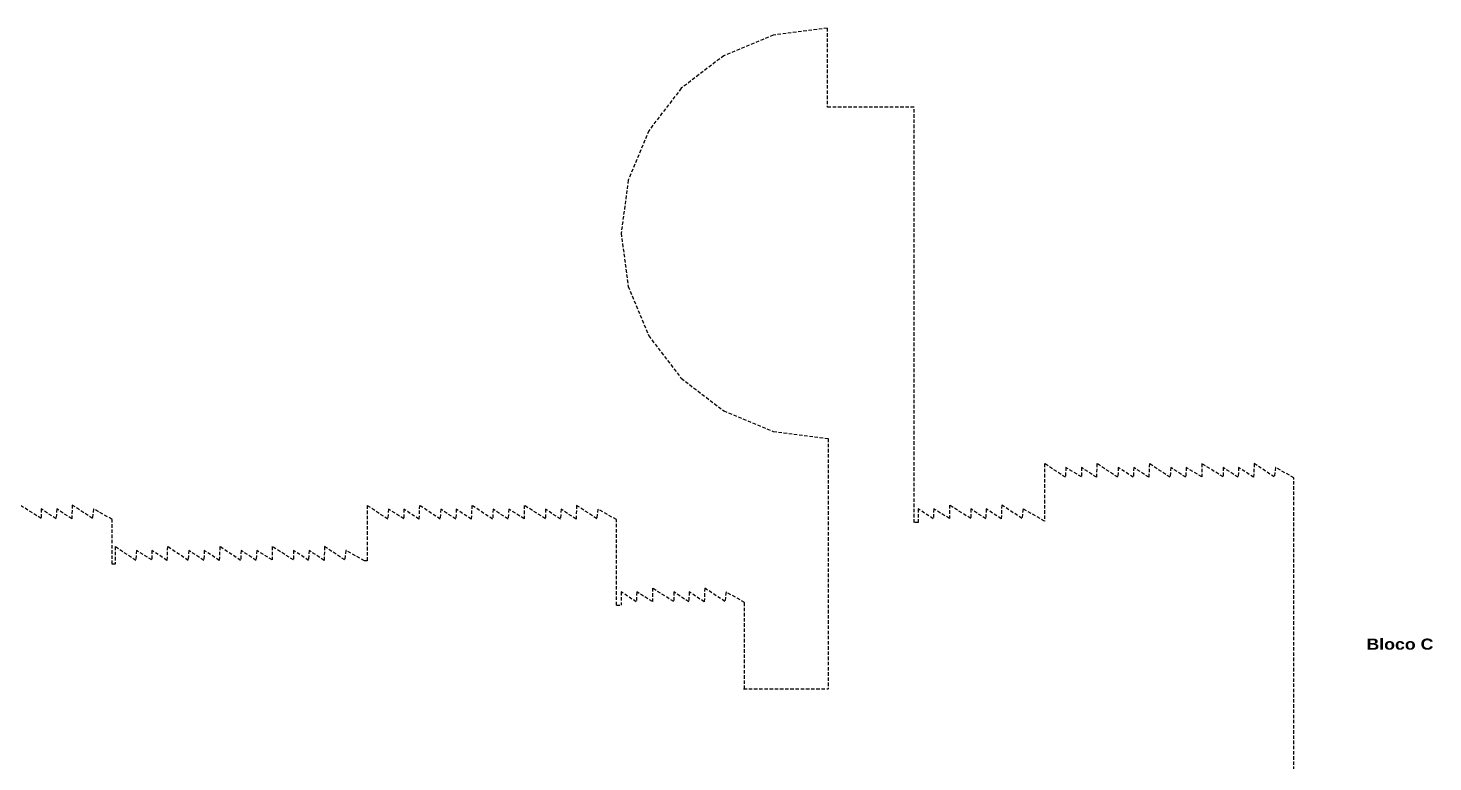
# Model space of a CAD drawing. Header units: millimetres. Extents: x 4436 to 4619, y 1272 to 1428.
# Drawn here: x 4502.3 to 4603.7, y 1375.2 to 1428.2 of the extents above; entities that cross this region are included whole.
import ezdxf

# ---------------------------------------------------------------- set-up
doc = ezdxf.new("R2010")
doc.units = ezdxf.units.MM
doc.linetypes.add('HIDDEN', pattern=[0.375, 0.25, -0.125])
doc.layers.add('PROJ', color=1, linetype='HIDDEN')
doc.layers.add('TEXTO-CARIMBO-EDITAVEL', color=3, linetype='Continuous')
doc.styles.add('ARIAL', font='')
doc.styles.get('ARIAL').set_extended_font_data('Arial Black')

msp = doc.modelspace()

# ---------------------------------------------------------------- linework, layer by layer
at = {"layer": 'PROJ'}
for p, q in [((4559.97941, 1428.16334), (4556.08014, 1427.64999)), ((4559.97941, 1428.16334), (4559.97941, 1422.4403)), ((4556.08014, 1427.64999), (4552.50717, 1426.17001)), ((4552.50717, 1426.17001), (4549.43899, 1423.81572)), ((4549.43899, 1423.81572), (4547.0847, 1420.74754)), ((4566.24417, 1422.4403), (4559.97941, 1422.4403)), ((4566.24417, 1392.4403), (4566.24417, 1422.4403)), ((4547.0847, 1420.74754), (4545.60472, 1417.17457))]:
    msp.add_line(p, q, dxfattribs=at)
for points in [[(4545.60472, 1417.17457), (4545.09993, 1413.3403)], [(4545.09993, 1413.3403), (4545.60472, 1409.50603)], [(4545.60472, 1409.50603), (4547.0847, 1405.93306)], [(4547.0847, 1405.93306), (4549.43899, 1402.86488)], [(4549.43899, 1402.86488), (4552.50717, 1400.51058)], [(4552.50717, 1400.51058), (4556.08014, 1399.03061)], [(4556.08014, 1399.03061), (4560.04941, 1398.50804)], [(4560.04941, 1398.50804), (4560.04941, 1380.4153)], [(4577.16372, 1395.71113), (4575.66392, 1396.70642)], [(4575.66392, 1396.70642), (4575.66473, 1392.54972)], [(4577.20243, 1396.42995), (4577.16372, 1395.71113)], [(4578.32433, 1395.7403), (4577.20243, 1396.42995)], [(4579.40752, 1395.71113), (4578.32433, 1396.42995)], [(4578.32433, 1396.42995), (4578.32433, 1395.7403)], [(4579.44622, 1396.70642), (4579.40752, 1395.71113)], [(4580.94602, 1395.71113), (4579.44622, 1396.70642)], [(4580.98473, 1396.42995), (4580.94602, 1395.71113)], [(4582.06792, 1395.71113), (4580.98473, 1396.42995)], [(4582.10662, 1396.42995), (4582.06792, 1395.71113)], [(4583.18982, 1395.71113), (4582.10662, 1396.42995)], [(4583.22822, 1396.70642), (4583.18982, 1395.71113)], [(4584.72802, 1395.71113), (4583.22822, 1396.70642)], [(4584.76673, 1396.42995), (4584.72802, 1395.71113)], [(4585.84992, 1395.71113), (4584.76673, 1396.42995)], [(4585.88862, 1396.42995), (4585.84992, 1395.71113)], [(4587.01022, 1395.7403), (4585.88862, 1396.42995)], [(4588.54873, 1395.7403), (4587.01022, 1396.70642)], [(4587.01022, 1396.70642), (4587.01022, 1395.7403)], [(4589.63192, 1395.71113), (4588.54873, 1396.42995)], [(4588.54873, 1396.42995), (4588.54873, 1395.7403)], [(4589.67062, 1396.42995), (4589.63192, 1395.71113)], [(4590.75382, 1395.71113), (4589.67062, 1396.42995)], [(4590.79222, 1396.70642), (4590.75382, 1395.71113)], [(4592.24808, 1395.7403), (4590.79222, 1396.70642)], [(4592.33073, 1396.42995), (4592.24808, 1395.7403)], [(4593.66417, 1395.67465), (4592.33073, 1396.42995)], [(4593.66417, 1367.0653), (4593.66417, 1395.67465)], [(4535.85722, 1393.40995), (4535.81852, 1392.69113), (4534.31871, 1393.68642), (4534.28031, 1392.69113), (4533.19712, 1393.40995), (4533.15841, 1392.69113), (4532.07522, 1393.40995), (4532.03652, 1392.69113), (4530.53671, 1393.68642), (4530.49801, 1392.69113), (4529.41482, 1393.40995), (4529.41482, 1392.7203), (4528.29292, 1393.40995), (4528.25422, 1392.69113), (4526.75441, 1393.68642), (4526.75519, 1389.67472), (4526.56455, 1389.67472), (4525.23122, 1390.42995), (4525.14857, 1389.7403), (4523.69271, 1390.70642), (4523.65431, 1389.71113), (4522.57112, 1390.42995), (4522.53241, 1389.71113), (4521.44922, 1390.42995), (4521.44922, 1389.7403), (4519.91071, 1390.70642), (4519.91071, 1389.7403), (4518.78912, 1390.42995), (4518.75041, 1389.71113), (4517.66722, 1390.42995), (4517.62852, 1389.71113), (4516.12871, 1390.70642), (4516.09031, 1389.71113), (4515.00712, 1390.42995), (4514.96841, 1389.71113), (4513.88522, 1390.42995), (4513.84652, 1389.71113), (4512.34671, 1390.70642), (4512.30801, 1389.71113), (4511.22482, 1390.42995), (4511.22482, 1389.7403), (4510.10292, 1390.42995), (4510.06422, 1389.71113), (4508.56441, 1390.70642), (4508.56466, 1389.4453), (4508.34466, 1389.4453), (4508.34466, 1392.4403), (4508.34455, 1392.67472), (4507.01122, 1393.42995), (4506.92857, 1392.7403), (4505.47271, 1393.70642), (4505.43431, 1392.71113), (4504.35112, 1393.42995), (4504.31241, 1392.71113), (4503.22922, 1393.42995), (4503.22922, 1392.7403), (4501.69071, 1393.70642)], [(4536.94041, 1392.69113), (4535.85722, 1393.40995)], [(4536.97912, 1393.40995), (4536.94041, 1392.69113)], [(4538.10071, 1392.7203), (4536.97912, 1393.40995)], [(4539.63922, 1392.7203), (4538.10071, 1393.68642)], [(4538.10071, 1393.68642), (4538.10071, 1392.7203)], [(4540.72241, 1392.69113), (4539.63922, 1393.40995)], [(4539.63922, 1393.40995), (4539.63922, 1392.7203)], [(4540.76112, 1393.40995), (4540.72241, 1392.69113)], [(4541.84431, 1392.69113), (4540.76112, 1393.40995)], [(4541.88271, 1393.68642), (4541.84431, 1392.69113)], [(4543.42122, 1393.40995), (4543.33857, 1392.7203), (4541.88271, 1393.68642)], [(4544.75455, 1392.65472), (4543.42122, 1393.40995)], [(4566.54673, 1393.42995), (4566.54673, 1392.43847)], [(4567.62992, 1392.71113), (4566.54673, 1393.42995)], [(4567.66862, 1393.42995), (4567.62992, 1392.71113)], [(4568.79022, 1392.7403), (4567.66862, 1393.42995)], [(4570.32873, 1392.7403), (4568.79022, 1393.70642)], [(4568.79022, 1393.70642), (4568.79022, 1392.7403)], [(4571.41192, 1392.71113), (4570.32873, 1393.42995)], [(4570.32873, 1393.42995), (4570.32873, 1392.7403)], [(4571.45062, 1393.42995), (4571.41192, 1392.71113)], [(4572.53382, 1392.71113), (4571.45062, 1393.42995)], [(4572.57222, 1393.70642), (4572.53382, 1392.71113)], [(4574.02808, 1392.7403), (4572.57222, 1393.70642)], [(4574.11073, 1393.42995), (4574.02808, 1392.7403)], [(4575.66473, 1392.54972), (4574.11073, 1393.42995)], [(4544.75759, 1386.47666), (4544.75455, 1392.65472)], [(4566.54673, 1392.43847), (4566.24417, 1392.4403)], [(4545.10698, 1387.42995), (4545.10698, 1386.47666)], [(4546.19017, 1386.71113), (4545.10698, 1387.42995)], [(4546.22887, 1387.42995), (4546.19017, 1386.71113)], [(4547.35047, 1386.7403), (4546.22887, 1387.42995)], [(4548.88898, 1386.7403), (4547.35047, 1387.70642)], [(4547.35047, 1387.70642), (4547.35047, 1386.7403)], [(4549.97217, 1386.71113), (4548.88898, 1387.42995)], [(4548.88898, 1387.42995), (4548.88898, 1386.7403)], [(4550.01087, 1387.42995), (4549.97217, 1386.71113)], [(4551.09406, 1386.71113), (4550.01087, 1387.42995)], [(4551.13247, 1387.70642), (4551.09406, 1386.71113)], [(4552.58832, 1386.7403), (4551.13247, 1387.70642)], [(4552.67098, 1387.42995), (4552.58832, 1386.7403)], [(4554.0043, 1386.67472), (4552.67098, 1387.42995)], [(4544.75759, 1386.47666), (4545.10698, 1386.47666)], [(4554.00738, 1380.4153), (4554.0043, 1386.67472)], [(4553.93441, 1380.4203), (4560.02441, 1380.4403)]]:
    msp.add_lwpolyline(points, dxfattribs=at)

# ---------------------------------------------------------------- texts
at = {"layer": 'TEXTO-CARIMBO-EDITAVEL', "ltscale": 0.35, "style": 'ARIAL'}
msp.add_text('Bloco C', height=0.8, dxfattribs=at).set_placement((4598.89881, 1383.2609))

doc.saveas('drawing.dxf')
